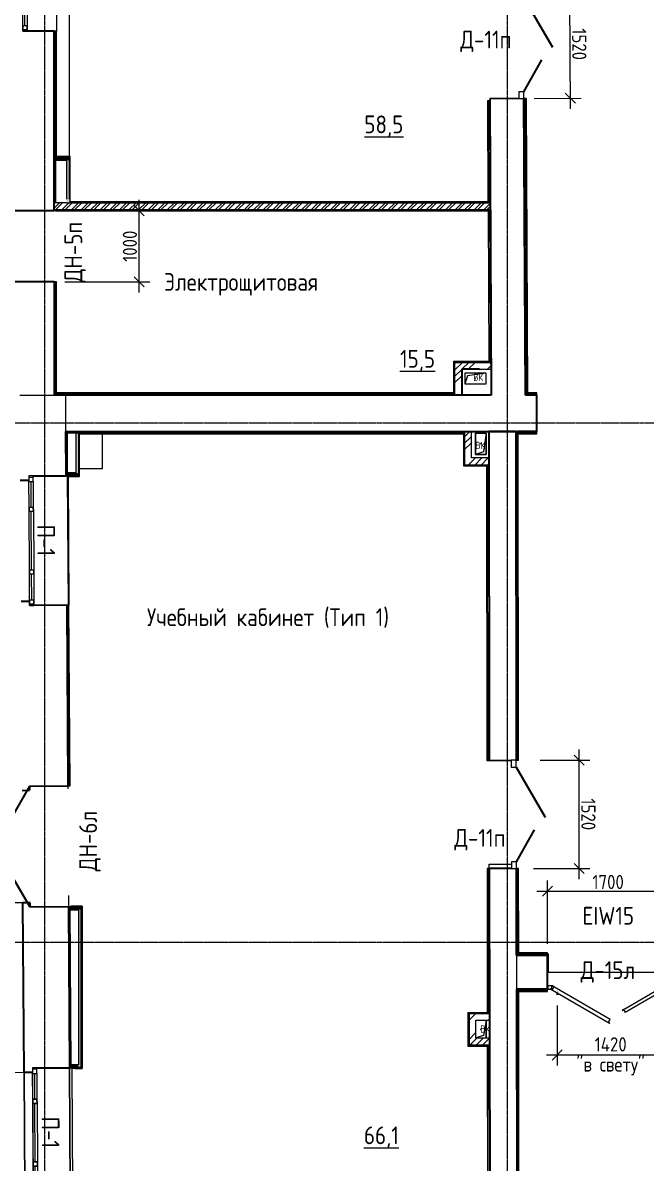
# Model space of a CAD drawing. Header units: millimetres. Extents: x -11345 to 411485, y -9810 to 73012.
# Drawn here: x 25246 to 34003, y 9841 to 25864 of the extents above; entities that cross this region are included whole.
import ezdxf

# ---------------------------------------------------------------- set-up
doc = ezdxf.new("R2010")
doc.units = ezdxf.units.MM
doc.linetypes.add('ADSK_Линия сетки', pattern=[25, 20, -2.5, 0, -2.5])
doc.linetypes.add('ADSK_Штриховая_ш3 п1_5', pattern=[4.5, 3, -1.5])
for name, color, linetype, lineweight in [('_ Окна', 7, 'Continuous', 9), ('Аннотация', 7, 'Continuous', 18), ('Двери', 7, 'Continuous', 9), ('Марки дверей', 7, 'Continuous', 20), ('Марки окон', 7, 'Continuous', 20), ('Марки помещений', 7, 'Continuous', 20), ('Обобщенные модели', 7, 'Continuous', 18), ('Окна', 7, 'Continuous', 9), ('Оси', 253, 'Continuous', 9), ('Перекрытие', 7, 'Continuous', 9), ('Размеры', 7, 'Continuous', 5), ('Стены внутренние', 7, 'Continuous', 18), ('Стены наружные', 7, 'Continuous', 18), ('Стены несущие', 7, 'Continuous', 30), ('Стены отделка', 7, 'Continuous', 30), ('Стены штриховка', 7, 'Continuous', 9)]:
    doc.layers.add(name, color=color, linetype=linetype, lineweight=lineweight)
doc.layers.add('Линии', color=7, linetype='Continuous', lineweight=9, true_color=0x00a600)
doc.styles.add('GOST Common_2', font='GOST_Common.ttf', dxfattribs={"width": 0.9, "height": 250})
doc.styles.add('GOST Common_5', font='GOST_Common.ttf', dxfattribs={"width": 0.9, "height": 100})
doc.styles.add('GOST Common_7', font='GOST_Common.ttf', dxfattribs={"width": 0.9, "height": 200})
doc.dimstyles.new('ADSK_Основной_2_мм', dxfattribs={"dimscale": 304.8, "dimtxt": 201.142999, "dimasz": 0.463911, "dimexe": 0.492126, "dimexo": 0.492126, "dimgap": 0.098425, "dimtad": 1, "dimrnd": 0.01, "dimdsep": 46, "dimtxsty": 'GOST Common_7', "dimblk1": 'OBLIQUE', "dimblk2": 'OBLIQUE', "dimsah": 1, "dimcen": 0.09, "dimdle": 0.492126, "dimazin": 2, "dimtfac": 1, "dimtdec": 4, "dimtix": 1, "dimtmove": 0, "dimatfit": 3, "dimfxl": 1, "dimtvp": 1, "dimtolj": 1, "dimtzin": 0, "dimlwd": 20, "dimlwe": 20, "dimarcsym": 2})

# ---------------------------------------------------------------- blocks, each defined once
blk = doc.blocks.new('Дверь-Alumark_двупольная с глухим окном_S70 - 1520х2200 _алюм_ост_ Д11п-6529393-План 1-го этажа')
at = {"layer": 'Двери', "lineweight": 30}
for p, q in [((-540, 240), (166, 647)), ((790, 240), (344, 497))]:
    blk.add_line(p, q, dxfattribs=at)
at = {"layer": 'Двери'}
for p, q in [((-635, 240), (-635, 170)), ((-540, 240), (-635, 240)), ((-635, 170), (-540, 170)), ((-540, 170), (-540, 240)), ((790, 240), (790, 170)), ((885, 240), (790, 240)), ((790, 170), (885, 170)), ((885, 170), (885, 240))]:
    blk.add_line(p, q, dxfattribs=at)
blk = doc.blocks.new('Дверь-Alumark_двупольная с глухим окном_S70 - 1520х2200 _алюм_ост_ Д11п-6529395-План 1-го этажа')
at = {"layer": 'Двери', "lineweight": 30}
for p, q in [((-540, 190), (166, 597)), ((790, 190), (344, 447))]:
    blk.add_line(p, q, dxfattribs=at)
at = {"layer": 'Двери'}
for p, q in [((-635, 190), (-635, 120)), ((-540, 190), (-635, 190)), ((-540, 120), (-540, 190)), ((790, 190), (790, 120)), ((885, 190), (790, 190)), ((885, 120), (885, 190)), ((-635, 120), (-540, 120)), ((790, 120), (885, 120))]:
    blk.add_line(p, q, dxfattribs=at)
blk = doc.blocks.new('GM_Отверстие прямоугольное _в плите_ - Отверстие-1433026-План 1-го этажа')
at = {"layer": 'Обобщенные модели'}
for p, q in [((-75, -150), (-75, 150)), ((-75, 150), (75, 150)), ((75, 150), (-75, 150)), ((-75, 150), (-75, -150)), ((-75, -150), (-37.5, 112.5)), ((-37.5, 112.5), (75, 150)), ((75, 150), (75, -150)), ((75, -150), (75, 150)), ((75, -150), (-75, -150)), ((-75, -150), (75, -150))]:
    blk.add_line(p, q, dxfattribs=at)
for start, end in [(360, 180), (180, 360), (60, 165), (300, 360), (195, 270)]:
    blk.add_arc((0, 0), 2.5, start, end, dxfattribs=at)
blk = doc.blocks.new('dver-dpo-230 _1_ - 1700х2200Н алюм ост EIW15 Д15л-3687089-План 1-го этажа')
at = {"layer": 'Двери'}
for p, q in [((-6, 703), (-29, 664)), ((-29, 664), (762, 207)), ((-21, 717), (-24, 713)), ((-24, 713), (-6, 703)), ((804, 240), (-21, 717)), ((-804, 240), (-241, 565)), ((-234, 512), (-762, 207)), ((-241, 565), (-239, 561)), ((-219, 526), (-239, 561)), ((-234, 512), (-199, 532)), ((-202, 536), (-219, 526)), ((-199, 532), (-202, 536)), ((-850, 190), (-850, 240)), ((-850, 240), (-814, 240)), ((-840, 240), (-850, 240)), ((-850, 240), (-850, 190)), ((-774, 190), (-850, 190)), ((-850, 190), (-840, 190)), ((-840, 190), (-840, 240)), ((-814, 240), (-814, 235)), ((-811, 232), (-790, 232)), ((-802, 236), (-804, 240)), ((-784, 246), (-802, 236)), ((-790, 232), (-790, 197)), ((-787, 194), (-774, 194)), ((-762, 207), (-784, 246)), ((-774, 194), (-774, 190)), ((762, 207), (784, 246)), ((774, 194), (774, 190)), ((787, 194), (774, 194)), ((774, 190), (850, 190)), ((784, 246), (802, 236)), ((790, 232), (790, 197)), ((811, 232), (790, 232)), ((802, 236), (804, 240)), ((814, 240), (814, 235)), ((850, 240), (814, 240)), ((850, 240), (840, 240)), ((840, 240), (840, 190)), ((840, 190), (850, 190)), ((850, 190), (850, 240)), ((850, 190), (850, 240))]:
    blk.add_line(p, q, dxfattribs=at)
for centre, radius, start, end in [((-811, 235), 2.52, 180, 270), ((-787, 197), 2.5, 180, 270), ((787, 197), 2.5, 270, 0), ((811, 235), 2.52, 270, 0)]:
    blk.add_arc(centre, radius, start, end, dxfattribs=at)
blk = doc.blocks.new('окно трехпол с фрамугой - 1700-2320_h_ _нов_-2116624-План 1-го этажа')
at = {"layer": '_ Окна', "lineweight": 18}
for p, q in [((-870, 100), (-870, 160)), ((-870, 160), (-790, 160)), ((-790, 100), (-870, 100)), ((-790, 160), (-790, 100)), ((-430, 100), (-430, 160)), ((-430, 160), (-370, 160)), ((-370, 100), (-430, 100)), ((-370, 160), (-370, 100)), ((370, 100), (370, 160)), ((370, 160), (430, 160)), ((430, 100), (370, 100)), ((430, 160), (430, 100)), ((790, 160), (790, 100)), ((870, 160), (790, 160)), ((790, 100), (870, 100)), ((870, 100), (870, 160))]:
    blk.add_line(p, q, dxfattribs=at)
at = {"layer": '_ Окна'}
for p, q in [((-850, 100), (-850, 160)), ((-790, 130), (-430, 130)), ((-370, 130), (370, 130)), ((430, 130), (790, 130)), ((850, 100), (850, 160))]:
    blk.add_line(p, q, dxfattribs=at)
at = {"layer": 'Окна'}
for p, q in [((-870, 160), (-870, 100)), ((-790, 160), (-870, 160)), ((-870, 100), (-790, 100)), ((-790, 160), (-430, 160)), ((-430, 100), (-790, 100)), ((-370, 160), (-430, 160)), ((-430, 100), (-370, 100)), ((-370, 160), (370, 160)), ((370, 100), (-370, 100)), ((430, 160), (370, 160)), ((370, 100), (430, 100)), ((430, 160), (790, 160)), ((790, 100), (430, 100)), ((870, 160), (790, 160)), ((790, 100), (870, 100)), ((870, 100), (870, 160))]:
    blk.add_line(p, q, dxfattribs=at)
blk = doc.blocks.new('окно трехпол с фрамугой - 1800 и 1820х2300_h___нов_ ок15-2116915-План 1-го этажа')
at = {"layer": '_ Окна', "lineweight": 18}
for p, q in [((-910, 140), (-910, 200)), ((-910, 200), (-830, 200)), ((-830, 200), (-830, 140)), ((-470, 140), (-470, 200)), ((-470, 200), (-410, 200)), ((-410, 200), (-410, 140)), ((410, 140), (410, 200)), ((410, 200), (470, 200)), ((470, 200), (470, 140)), ((830, 200), (830, 140)), ((910, 200), (830, 200)), ((910, 140), (910, 200)), ((-830, 140), (-910, 140)), ((-410, 140), (-470, 140)), ((470, 140), (410, 140)), ((830, 140), (910, 140))]:
    blk.add_line(p, q, dxfattribs=at)
at = {"layer": '_ Окна'}
for p, q in [((-890, 140), (-890, 200)), ((-830, 170), (-470, 170)), ((-410, 170), (410, 170)), ((470, 170), (830, 170)), ((890, 140), (890, 200))]:
    blk.add_line(p, q, dxfattribs=at)
at = {"layer": 'Окна'}
for p, q in [((-910, 200), (-910, 140)), ((-830, 200), (-910, 200)), ((-830, 200), (-470, 200)), ((-410, 200), (-470, 200)), ((-410, 200), (410, 200)), ((470, 200), (410, 200)), ((470, 200), (830, 200)), ((910, 200), (830, 200)), ((910, 140), (910, 200)), ((-910, 140), (-830, 140)), ((-470, 140), (-830, 140)), ((-470, 140), (-410, 140)), ((410, 140), (-410, 140)), ((410, 140), (470, 140)), ((830, 140), (470, 140)), ((830, 140), (910, 140))]:
    blk.add_line(p, q, dxfattribs=at)
blk = doc.blocks.new('AC_Дверь_Двупольная_Стальная - 1700х2100h В_ДН-6л-2587719-План 1-го этажа')
at = {"layer": 'Двери', "lineweight": 30}
for p, q in [((850, 220), (-59, 745)), ((-850, 220), (-287, 545))]:
    blk.add_line(p, q, dxfattribs=at)
blk = doc.blocks.new('GM_Отверстие прямоугольное _в плите_ - Отверстие-V78-План 1-го этажа')
at = {"layer": 'Обобщенные модели'}
for p, q in [((-75, -125), (-75, 125)), ((-75, 125), (-75, -125)), ((-75, -125), (-38, 88)), ((-38, 88), (67, 122))]:
    blk.add_line(p, q, dxfattribs=at)
for start, end in [(360, 180), (180, 360), (60, 165), (300, 360), (195, 270)]:
    blk.add_arc((0, 0), 2.5, start, end, dxfattribs=at)
blk = doc.blocks.new('GM_Отверстие прямоугольное _в плите_ - Отверстие-6229375-План 1-го этажа')
at = {"layer": 'Обобщенные модели'}
for p, q in [((75, 150), (-75, 150)), ((-75, 150), (-75, -150)), ((-75, 150), (-37.5, -112.5)), ((75, 150), (-75, 150)), ((-75, 150), (-75, -150)), ((75, -150), (75, 150)), ((75, -150), (75, 150)), ((-75, -150), (75, -150)), ((-75, -150), (75, -150)), ((-37.5, -112.5), (75, -150))]:
    blk.add_line(p, q, dxfattribs=at)
for start, end in [(0, 180), (180, 360), (240, 0), (0, 105), (195, 210)]:
    blk.add_arc((0, 0), 2.5, start, end, dxfattribs=at)
blk = doc.blocks.new('окно трехпол с фрамугой - 1800 и 1820х2300_h___нов_ ок15-V48-План 1-го этажа')
at = {"layer": 'Линии', "color": 7}
for p, q in [((-910, 140), (-910, 200)), ((-910, 200), (-830, 200)), ((-910, 200), (-910, 140)), ((-830, 200), (-910, 200)), ((-910, 200), (-910, -320)), ((910, 200), (-910, 200)), ((-890, 140), (-890, 200)), ((-855, 320), (850, 320)), ((850, 320), (-855, 320)), ((850, 200), (-855, 200)), ((-830, 200), (-830, 140)), ((-830, 140), (-830, 200)), ((-830, 140), (-830, 200)), ((-830, 200), (-470, 200)), ((-830, 170), (-470, 170)), ((-470, 140), (-470, 200)), ((-470, 200), (-410, 200)), ((-410, 200), (-470, 200)), ((-470, 200), (-470, 140)), ((-470, 200), (-470, 140)), ((-410, 200), (-410, 140)), ((-410, 140), (-410, 200)), ((-410, 140), (-410, 200)), ((-410, 200), (410, 200)), ((-410, 170), (410, 170)), ((410, 140), (410, 200)), ((410, 200), (470, 200)), ((470, 200), (410, 200)), ((410, 200), (410, 140)), ((410, 200), (410, 140)), ((470, 200), (470, 140)), ((470, 140), (470, 200)), ((470, 140), (470, 200)), ((470, 200), (830, 200)), ((470, 170), (830, 170)), ((830, 200), (830, 140)), ((910, 200), (830, 200)), ((910, 200), (830, 200)), ((830, 200), (830, 140)), ((830, 200), (830, 140)), ((890, 140), (890, 200)), ((910, 140), (910, 200)), ((910, 140), (910, 200)), ((910, 200), (910, -320)), ((-830, 140), (-910, 140)), ((-910, 140), (-830, 140)), ((-470, 140), (-830, 140)), ((-410, 140), (-470, 140)), ((-470, 140), (-410, 140)), ((410, 140), (-410, 140)), ((470, 140), (410, 140)), ((410, 140), (470, 140)), ((830, 140), (470, 140)), ((830, 140), (910, 140)), ((830, 140), (910, 140)), ((-910, -320), (910, -320)), ((910, -320), (-910, -320))]:
    blk.add_line(p, q, dxfattribs=at)
blk = doc.blocks.new('_Oblique')
at = {"color": 0, "linetype": 'ByBlock', "lineweight": -2}
blk.add_line((-0.5, -0.5), (0.5, 0.5), dxfattribs=at)
blk = doc.blocks.new('DIMBLOCK71-План 1-го этажа')
at = {"layer": 'Defpoints', "color": 0, "transparency": 16777216}
for p in [(34318, 13662), (32618, 12774), (34318, 12774)]:
    blk.add_point(p, dxfattribs=at)
at = {"layer": 'Размеры', "color": 0, "transparency": 16777216}
for p, q in [((32618, 12924), (32618, 13812)), ((34318, 12924), (34318, 13812)), ((32468, 13662), (34468, 13662))]:
    blk.add_line(p, q, dxfattribs=at)
at = {"layer": 'Размеры', "color": 0, "transparency": 16777216, "xscale": 141.4, "yscale": 141.4, "zscale": 141.4, "rotation": 180}
blk.add_blockref('_Oblique', (32618, 13662), dxfattribs=at)
at = {"layer": 'Размеры', "color": 0, "transparency": 16777216, "xscale": 141.4, "yscale": 141.4, "zscale": 141.4}
blk.add_blockref('_Oblique', (34318, 13662), dxfattribs=at)
at = {"layer": 'Размеры', "color": 0, "lineweight": 20, "transparency": 16777216, "insert": (33468, 13792), "char_height": 200, "width": 560.47, "attachment_point": 5, "style": 'GOST Common_7'}
blk.add_mtext('\\A1;1700', dxfattribs=at)
blk = doc.blocks.new('DIMBLOCK75-План 1-го этажа')
at = {"layer": 'Defpoints', "color": 0, "transparency": 16777216}
for p in [(32362, 15502), (33060, 15502), (32271, 13981)]:
    blk.add_point(p, dxfattribs=at)
at = {"layer": 'Размеры', "color": 0, "transparency": 16777216}
for p, q in [((33062, 13832), (33059, 15652)), ((32512, 15502), (33210, 15503)), ((32421, 13982), (33211, 13983))]:
    blk.add_line(p, q, dxfattribs=at)
at = {"layer": 'Размеры', "color": 0, "transparency": 16777216, "xscale": 141.4, "yscale": 141.4, "zscale": 141.4}
for p, rotation in [((33060, 15502), 90.06549565642815), ((33061, 13982), 270.0654956564282)]:
    blk.add_blockref('_Oblique', p, dxfattribs=dict(at, rotation=rotation))
at = {"layer": 'Размеры', "color": 0, "lineweight": 20, "transparency": 16777216, "insert": (33191, 14743), "char_height": 200, "width": 560.47, "attachment_point": 5, "rotation": 270.0655, "style": 'GOST Common_7'}
blk.add_mtext('\\A1;1520', dxfattribs=at)
blk = doc.blocks.new('DIMBLOCK76-План 1-го этажа')
at = {"layer": 'Defpoints', "color": 0, "transparency": 16777216}
for p in [(25686, 23225), (26880, 23225), (25686, 22225)]:
    blk.add_point(p, dxfattribs=at)
at = {"layer": 'Размеры', "color": 0, "transparency": 16777216}
for p, q in [((26880, 22075), (26880, 23375)), ((25836, 23225), (27030, 23225)), ((25836, 22225), (27030, 22225))]:
    blk.add_line(p, q, dxfattribs=at)
at = {"layer": 'Размеры', "color": 0, "transparency": 16777216, "xscale": 141.4, "yscale": 141.4, "zscale": 141.4}
for p, rotation in [((26880, 23225), 90), ((26880, 22225), 270)]:
    blk.add_blockref('_Oblique', p, dxfattribs=dict(at, rotation=rotation))
at = {"layer": 'Размеры', "color": 0, "lineweight": 20, "transparency": 16777216, "insert": (26750, 22725), "char_height": 200, "width": 560.47, "attachment_point": 5, "rotation": 90, "style": 'GOST Common_7'}
blk.add_mtext('\\A1;1000', dxfattribs=at)
blk = doc.blocks.new('DIMBLOCK77-План 1-го этажа')
at = {"layer": 'Defpoints', "color": 0, "transparency": 16777216}
for p in [(32303, 26321), (32929, 26324), (32277, 24800)]:
    blk.add_point(p, dxfattribs=at)
at = {"layer": 'Размеры', "color": 0, "transparency": 16777216}
for p, q in [((32938, 24654), (32929, 26474)), ((32453, 26321), (33079, 26324)), ((32427, 24801), (33087, 24805))]:
    blk.add_line(p, q, dxfattribs=at)
at = {"layer": 'Размеры', "color": 0, "transparency": 16777216, "xscale": 141.4, "yscale": 141.4, "zscale": 141.4}
for p, rotation in [((32929, 26324), 90.29450663479048), ((32937, 24804), 270.2945066347904)]:
    blk.add_blockref('_Oblique', p, dxfattribs=dict(at, rotation=rotation))
at = {"layer": 'Размеры', "color": 0, "lineweight": 20, "transparency": 16777216, "insert": (33063, 25564), "char_height": 200, "width": 560.47, "attachment_point": 5, "rotation": 270.2945, "style": 'GOST Common_7'}
blk.add_mtext('\\A1;1520', dxfattribs=at)
blk = doc.blocks.new('DIMBLOCK103-План 1-го этажа')
at = {"layer": 'Defpoints', "color": 0, "transparency": 16777216}
for p in [(32754, 12208), (34254, 12198), (34254, 11361)]:
    blk.add_point(p, dxfattribs=at)
at = {"layer": 'Размеры', "color": 0, "transparency": 16777216}
for p, q in [((32754, 12058), (32754, 11211)), ((34254, 12048), (34254, 11211)), ((32604, 11361), (34404, 11361))]:
    blk.add_line(p, q, dxfattribs=at)
at = {"layer": 'Размеры', "color": 0, "transparency": 16777216, "xscale": 141.4, "yscale": 141.4, "zscale": 141.4, "rotation": 180}
blk.add_blockref('_Oblique', (32754, 11361), dxfattribs=at)
at = {"layer": 'Размеры', "color": 0, "transparency": 16777216, "xscale": 141.4, "yscale": 141.4, "zscale": 141.4}
blk.add_blockref('_Oblique', (34254, 11361), dxfattribs=at)
at = {"layer": 'Размеры', "color": 0, "lineweight": 20, "transparency": 16777216, "char_height": 200, "width": 1251.86, "attachment_point": 5, "style": 'GOST Common_7'}
for s, insert in [('\\A1;1420\u200e', (33504, 11510)), ('\\A1;"в свету"', (33504, 11201))]:
    blk.add_mtext(s, dxfattribs=dict(at, insert=insert))
blk = doc.blocks.new('оси')
at = {"layer": 'Оси', "linetype": 'ADSK_Линия сетки'}
for p, q in [((6500, -6855.047), (6500, 46377.998)), ((0, -6855.047), (0, 46265.064)), ((-5146.135, 22400), (62505.288, 22400)), ((-5146.135, 15100), (62505.288, 15100))]:
    blk.add_line(p, q, dxfattribs=at)

msp = doc.modelspace()

# ---------------------------------------------------------------- hatches: boundary and pattern name
at = {"layer": 'Стены внутренние'}
for points in [[(25706.07625, 23932.0559), (25901.07625, 23932.0559), (25901.07625, 23972.0559), (25706.07625, 23972.0559)], [(25901.07625, 23335), (25901.07625, 23932.0559), (25861.07625, 23932.0559), (25861.07625, 23335)], [(26029.65471, 19540.5043), (26029.65471, 20101.3417), (25989.65471, 20101.3417), (25989.65471, 19540.5043)], [(25870.83667, 19500.5043), (26029.65471, 19500.5043), (26029.65471, 19540.5043), (25870.59265, 19540.5043), (25870.83667, 19501.26294), (25869.65471, 19500.5043)], [(26027.53402, 13402.25721), (26067.53402, 13402.25721), (26067.53402, 13442.25721), (25914.25733, 13442.25721), (25914.25733, 13402.25721), (25922.55132, 13402.25721)], [(26067.53402, 11183.91622), (26067.53402, 13402.25721), (26027.53402, 13402.25721), (26027.53402, 11183.91622)], [(26027.53402, 11183.91622), (26027.53402, 11223.91622), (25922.30739, 11223.91622), (25922.55132, 11184.68799), (25949.67974, 11183.91622)]]:
    msp.add_hatch(color=256, dxfattribs=at).paths.add_polyline_path(points)
h = msp.add_hatch(dxfattribs=at)
h.set_pattern_fill('ANSI32', color=256, scale=10, style=0)
h.paths.add_polyline_path([(31812.08712, 23335), (25901.07625, 23335), (25686.07625, 23335), (25686.07625, 23235), (31812.85814, 23235)])
at = {"layer": 'Стены внутренние', "lineweight": 9}
h = msp.add_hatch(dxfattribs=at)
h.set_pattern_fill('ANSI34', color=256, scale=20, style=0)
h.paths.add_polyline_path([(31311.37492, 20631.3417), (31411.37492, 20631.3417), (31411.37492, 21097.3417), (31311.37492, 21097.3417)])
h = msp.add_hatch(dxfattribs=at)
h.set_pattern_fill('ANSI34', color=256, scale=20, style=0)
h.paths.add_polyline_path([(31824.36005, 20997.3417), (31823.84604, 21097.3417), (31411.37492, 21097.3417), (31411.37492, 20997.3417)])
h = msp.add_hatch(dxfattribs=at)
h.set_pattern_fill('ANSI34', color=256, scale=20, style=0)
h.paths.add_polyline_path([(31447.23387, 20115.76182), (31547.23387, 20115.76182), (31547.23387, 19649.76182), (31447.23387, 19649.76182)])
h = msp.add_hatch(dxfattribs=at)
h.set_pattern_fill('ANSI34', color=256, scale=20, style=0)
h.paths.add_polyline_path([(31792.43088, 19649.76182), (31792.31657, 19749.76182), (31547.23387, 19749.76182), (31547.23387, 19649.76182)])
h = msp.add_hatch(dxfattribs=at)
h.set_pattern_fill('ANSI34', color=256, scale=20, style=0)
h.paths.add_polyline_path([(31511.02782, 11948.08087), (31801.23479, 11948.08087), (31801.3491, 11848.08087), (31611.02782, 11848.08087), (31611.02782, 11498.08087), (31511.02782, 11498.08087)])
h = msp.add_hatch(dxfattribs=at)
h.set_pattern_fill('ANSI34', color=256, scale=20, style=0)
h.paths.add_polyline_path([(31801.74919, 11498.08087), (31801.63488, 11598.08087), (31611.02782, 11598.08087), (31611.02782, 11498.08087)])

# ---------------------------------------------------------------- linework, layer by layer
at = {"layer": 'Линии', "color": 7, "linetype": 'ADSK_Штриховая_ш3 п1_5', "lineweight": 30}
msp.add_line((32753.66451, 12263.78281), (32753.66451, 12208.26782), dxfattribs=at)
at = {"layer": 'Перекрытие'}
for p, q in [((25901.07625, 23984.0559), (25901.07625, 32805.5)), ((26367.10522, 19601.3417), (26367.10522, 20089.46207)), ((26041.65471, 19601.3417), (26367.10522, 19601.3417)), ((25877.93678, 15143.05306), (25878.19615, 15101.3417)), ((31798.84242, 14040.93452), (32108.84221, 14041.28889)), ((31798.911, 13980.93456), (31798.84242, 14040.93452)), ((25887.52354, 13601.3417), (25888.50762, 13443.08593)), ((32617.91286, 12783.78281), (32627.91286, 12783.78281)), ((32627.91286, 12783.78281), (32627.91286, 12523.78281)), ((32617.91286, 12523.78281), (34327.91286, 12523.78281))]:
    msp.add_line(p, q, dxfattribs=at)
at = {"layer": 'Стены внутренние'}
for p, q in [((25870.84288, 19500.26296), (25882.1599, 17680.29814)), ((25922.56375, 11182.68803), (25922.63074, 11171.91622))]:
    msp.add_line(p, q, dxfattribs=at)
at = {"layer": 'Стены наружные'}
for p, q in [((25718.07625, 27486.7089), (25718.07625, 25746.7089)), ((25882.84265, 19500.33757), (25870.84288, 19500.26296)), ((25882.91623, 19488.5043), (25894.15967, 17680.37276)), ((25982.6319, 11171.91622), (25934.63097, 11171.91622)), ((25934.63097, 11171.91622), (25945.88054, 9362.79783))]:
    msp.add_line(p, q, dxfattribs=at)
at = {"layer": 'Стены несущие'}
for p, q in [((25686.07625, 25746.7089), (25306.07625, 25746.7089)), ((25686.07625, 23225.23672), (25686.07625, 25746.7089)), ((32214.81906, 24800.03029), (31804.82447, 24797.92286)), ((31804.82447, 24797.92286), (31826.24135, 20631.3417)), ((32306.24769, 20631.3417), (32284.81813, 24800.3901)), ((32284.894, 24800.39049), (32293.00097, 23225.19681)), ((25126.07625, 23225.23672), (25686.07625, 23225.23672)), ((25686.07625, 22225.23672), (25126.07625, 22225.23672)), ((25686.07625, 22225.23672), (25686.07625, 20630.48754)), ((32299.69152, 21925.21403), (32306.24769, 20651.3417)), ((31311.37492, 21097.3417), (31823.84604, 21097.3417)), ((31311.37492, 20631.3417), (31311.37492, 21097.3417)), ((31660.55659, 20997.3417), (31411.37492, 20997.3417)), ((31411.37492, 20997.3417), (31411.37492, 20631.3417)), ((25843.78388, 20635.40599), (25686.07625, 20634.42532)), ((25843.80915, 20631.3417), (25843.78388, 20635.40599)), ((31826.24135, 20631.3417), (25843.80915, 20631.3417)), ((32465.7862, 20631.3417), (32306.24769, 20631.3417)), ((32465.7862, 20121.3417), (32465.7862, 20631.3417)), ((25846.98047, 20121.3417), (32465.7862, 20121.3417)), ((25846.98047, 20121.3417), (25850.84327, 19500.13859)), ((31447.23387, 20121.3417), (31447.23387, 19649.76182)), ((32171.89203, 20121.36493), (31791.89228, 20120.93055)), ((31791.89228, 20120.93055), (31797.17347, 15500.93357)), ((32171.89203, 20121.36493), (32177.17322, 15501.36795)), ((32465.7862, 20121.3417), (32193.86393, 20121.3417)), ((31447.23387, 19649.76182), (31792.43088, 19649.76182)), ((25211.22873, 19436.16014), (25331.22641, 19436.90632)), ((25330.84711, 19497.90514), (25330.85332, 19496.90516)), ((25390.85216, 19497.27825), (25850.84327, 19500.13859)), ((25341.82835, 17731.93928), (25221.83067, 17731.1931)), ((25862.16029, 17680.17378), (25402.16918, 17677.31343)), ((25862.16029, 17680.17378), (25877.93678, 15143.05306)), ((31797.17347, 15500.93357), (32107.17327, 15501.28793)), ((25238.32224, 15079.07461), (25338.3203, 15079.69643)), ((25337.92234, 15143.69519), (25338.29543, 15083.69635)), ((25337.94721, 15139.69527), (25877.93678, 15143.05306)), ((25338.3203, 15079.69643), (25338.29543, 15083.69635)), ((32108.9108, 13981.28892), (31798.911, 13980.93456)), ((31798.911, 13980.93456), (31804.83264, 8800.67545)), ((32180.3026, 12763.78281), (32178.91076, 13981.36894)), ((25348.14497, 13499.72697), (25248.1469, 13499.10516)), ((25262.9496, 11118.58522), (25248.1469, 13499.10516)), ((25348.51806, 13439.72813), (25348.14497, 13499.72697)), ((25888.50762, 13443.08593), (25348.51806, 13439.72813)), ((25888.50762, 13443.08593), (25902.56414, 11182.56367)), ((32180.3026, 12763.78281), (32617.91286, 12763.78281)), ((32617.91286, 12283.78281), (32617.91286, 12763.78281)), ((32617.91286, 12283.78281), (32180.85129, 12283.78281)), ((32180.85129, 12283.78281), (32185.12153, 8548.1705)), ((31511.02782, 11948.08087), (31511.02782, 11498.08087)), ((31511.02782, 11948.08087), (31801.23479, 11948.08087)), ((31511.02782, 11498.08087), (31801.74919, 11498.08087)), ((25262.93717, 11120.58518), (25382.93485, 11121.33135)), ((25262.9496, 11118.58522), (25382.94728, 11119.33139)), ((25382.56176, 11181.33019), (25902.5517, 11184.56363)), ((25382.57419, 11179.33023), (25382.56176, 11181.33019)), ((25442.57303, 11179.70332), (25902.56414, 11182.56367))]:
    msp.add_line(p, q, dxfattribs=at)
at = {"layer": 'Стены отделка', "lineweight": 9}
for p, q in [((25718.07625, 25746.7089), (25686.07625, 25746.7089)), ((25718.07625, 23984.0559), (25718.07625, 25746.7089)), ((31804.96881, 24769.84247), (31772.96923, 24769.67799)), ((31772.96923, 24769.67799), (31780.28202, 23347)), ((31812.08717, 23384.99018), (31804.96881, 24769.84247)), ((32316.89358, 24800.55497), (32284.894, 24800.39049)), ((32304.89374, 24800.49329), (32326.24796, 20651.3417)), ((32338.18635, 20663.3417), (32316.89358, 24800.55497)), ((25686.07625, 24582.241), (25706.07625, 24582.241)), ((25706.07625, 24582.0559), (25686.07625, 24582.0559)), ((25706.07625, 24582.241), (25706.07625, 23335)), ((25901.07625, 23972.0559), (25706.07625, 23972.0559)), ((25706.07625, 23932.0559), (25861.07625, 23932.0559)), ((25911.07625, 23984.0559), (25718.07625, 23984.0559)), ((25861.07625, 23932.0559), (25861.07625, 23385)), ((25901.07625, 23385), (25901.07625, 23972.0559)), ((25913.07625, 23347), (25913.07625, 23982.0559)), ((25861.07625, 23335), (25686.07625, 23335)), ((31812.85814, 23235), (25686.07625, 23235)), ((25901.07625, 23335), (31812.34413, 23335)), ((31780.28202, 23347), (25913.07625, 23347)), ((31803.84577, 21097.3417), (31792.85788, 23235)), ((25686.07625, 23225.23672), (25706.07625, 23225.23672)), ((25706.07625, 23223), (31780.9194, 23223)), ((31780.9194, 23223), (31791.78519, 21109.09748)), ((31826.24143, 20631.32704), (31812.92121, 23222.72912)), ((32293.00097, 23225.19681), (32299.69152, 21925.21403)), ((25718.07625, 22225.23672), (25686.07625, 22225.23672)), ((25718.07625, 20663.3417), (25718.07625, 22225.23672)), ((31299.37492, 20663.3417), (31299.37492, 21107.3417)), ((31301.37492, 21109.3417), (31791.78519, 21109.09748)), ((31411.37492, 20997.3417), (31824.36005, 20997.3417)), ((25686.07625, 20630.48754), (25706.07625, 20630.48754)), ((25706.07625, 20661.3417), (25706.07625, 20651.3417)), ((25706.07625, 20651.3417), (31311.37492, 20651.3417)), ((25706.07625, 20631.3417), (25843.80915, 20631.3417)), ((25706.07625, 20630.48754), (25706.07625, 20631.3417)), ((31299.37492, 20663.3417), (25718.07625, 20663.3417)), ((28191.20168, 20631.3417), (28191.20168, 20651.3417)), ((28311.20168, 20651.3417), (28311.20168, 20631.3417)), ((32306.24769, 20651.3417), (32326.24743, 20651.44463)), ((32336.24809, 20651.3417), (32306.24769, 20651.3417)), ((32306.24769, 20651.3417), (32306.24769, 20631.3417)), ((32465.7862, 20663.3417), (32338.18635, 20663.3417)), ((32465.7862, 20631.3417), (32465.7862, 20663.3417)), ((25857.04284, 20101.3417), (25847.10483, 20101.3417)), ((25857.04284, 20121.3417), (25857.04284, 20101.3417)), ((25867.10522, 20101.3417), (31447.23387, 20101.3417)), ((25867.10522, 20101.3417), (25870.84288, 19500.26296)), ((25989.65471, 20121.3417), (25989.65471, 19540.5043)), ((26029.65471, 20121.3417), (26029.65471, 19500.5043)), ((26041.65471, 20089.3417), (31435.23387, 20089.3417)), ((26041.65471, 19490.5043), (26041.65471, 20089.3417)), ((31435.23387, 20089.3417), (31435.23387, 19639.76182)), ((31547.23387, 19749.76182), (31547.23387, 20121.3417)), ((31791.88175, 20101.3417), (31791.88175, 20121.3417)), ((31797.26552, 15500.93367), (31792.07708, 20095.00479)), ((32191.89202, 20121.38779), (32171.89203, 20121.36493)), ((32191.92636, 20091.3417), (32191.89202, 20121.38779)), ((32193.86393, 20101.3417), (32191.91493, 20101.3417)), ((32193.86393, 20121.3417), (32193.86393, 20101.3417)), ((32203.92866, 20089.3417), (32465.7862, 20089.3417)), ((32209.1732, 15501.40453), (32203.92866, 20089.3417)), ((32465.7862, 20089.3417), (32465.7862, 20121.3417)), ((31792.31657, 19749.76182), (31547.23387, 19749.76182)), ((31437.23387, 19637.76182), (31760.59328, 19637.92285)), ((31760.59328, 19637.92285), (31765.26554, 15500.89709)), ((25850.84327, 19500.13859), (25870.84288, 19500.26296)), ((25989.65471, 19540.5043), (25869.65471, 19540.5043)), ((25869.65471, 19540.5043), (25869.65471, 19500.5043)), ((26029.65471, 19500.5043), (25869.65471, 19500.5043)), ((25882.84265, 19500.33757), (25882.91623, 19488.5043)), ((25882.91623, 19488.5043), (26039.65471, 19488.5043)), ((25894.15967, 17680.37276), (25862.16029, 17680.17378)), ((25897.93639, 15143.17743), (25882.1599, 17680.29814)), ((25909.93616, 15143.25204), (25894.15967, 17680.37276)), ((31765.26554, 15500.89709), (31797.17347, 15500.93357)), ((31777.2428, 15521.0397), (31777.26553, 15500.91081)), ((32177.17322, 15501.36795), (32209.1732, 15501.40453)), ((32197.17321, 15501.39081), (32197.1502, 15521.5197)), ((25877.93678, 15143.05306), (25909.93616, 15143.25204)), ((31798.911, 13980.93456), (31766.98219, 13980.89806)), ((31766.98219, 13980.89806), (31769.26461, 11959.94729)), ((31804.83264, 8800.67545), (31798.98217, 13980.93464)), ((32210.91073, 13981.40552), (32178.91076, 13981.36894)), ((32212.26604, 12795.78281), (32210.91073, 13981.40552)), ((25248.1469, 13499.10516), (25028.15116, 13497.73717)), ((25920.507, 13443.28491), (25888.50762, 13443.08593)), ((25908.50723, 13443.21029), (25922.55612, 11183.91622)), ((25908.51316, 13442.25721), (26067.53402, 13442.25721)), ((25914.25733, 13442.25721), (25914.25733, 13402.25721)), ((25914.25733, 13402.25721), (26027.53402, 13402.25721)), ((26079.53402, 13454.25721), (25920.43877, 13454.25721)), ((25920.43877, 13454.25721), (25920.507, 13443.28491)), ((26027.53402, 13402.25721), (26027.53402, 11223.91622)), ((26067.53402, 11183.91622), (26067.53402, 13442.25721)), ((26079.53402, 11173.91622), (26079.53402, 13452.25721)), ((32200.30261, 12763.78281), (32200.27975, 12783.78281)), ((32200.27975, 12783.78281), (32200.27975, 12763.78281)), ((32200.27975, 12783.78281), (32210.27975, 12783.78281)), ((32617.91286, 12795.78281), (32212.26604, 12795.78281)), ((32617.91286, 12763.78281), (32617.91286, 12795.78281)), ((32200.85128, 12283.80567), (32180.85129, 12283.78281)), ((32200.85128, 12283.80567), (32205.07143, 8592.01094)), ((32200.85131, 12283.78281), (32200.85131, 12263.78281)), ((32200.85131, 12263.78281), (32210.87417, 12263.78281)), ((32217.05772, 8604.01094), (32212.88789, 12251.78281)), ((32212.88789, 12251.78281), (32617.91286, 12251.78281)), ((32617.91286, 12251.78281), (32617.91286, 12283.78281)), ((31499.02782, 11960.08186), (31499.02782, 11488.08087)), ((31499.02782, 11960.08186), (31769.26461, 11959.94729)), ((31611.02782, 11598.08087), (31611.02782, 11848.08087)), ((31611.02782, 11848.08087), (31801.3491, 11848.08087)), ((31801.63488, 11598.08087), (31611.02782, 11598.08087)), ((31501.02782, 11486.08087), (31769.79963, 11486.21471)), ((31769.79963, 11486.21471), (31772.82088, 8811.06953)), ((31784.83273, 8800.58034), (31781.78624, 11498.08087)), ((26027.53402, 11223.91622), (25914.25733, 11223.91622)), ((25914.25733, 11223.91622), (25914.25733, 11183.91622)), ((25042.95385, 11117.21722), (25262.9496, 11118.58522)), ((25262.9496, 11118.58522), (25262.9496, 11118.58522)), ((25902.56414, 11182.56367), (25982.56259, 11183.06112)), ((26067.53402, 11183.91622), (25914.25733, 11183.91622)), ((25922.55612, 11183.91622), (25922.56375, 11182.68803)), ((25982.56259, 11183.06112), (25982.6319, 11171.91622)), ((25982.6319, 11171.91622), (26077.53402, 11171.91622))]:
    msp.add_line(p, q, dxfattribs=at)
at = {"layer": 'Стены штриховка'}
for p, q in [((25706.07625, 24582.241), (25706.07625, 25746.7089)), ((25716.07625, 23982.0559), (25716.07625, 25746.7089)), ((31774.96921, 24769.68827), (31782.29233, 23345)), ((31793.63076, 23335.00409), (31786.25596, 24769.74628)), ((32314.89361, 24800.54469), (32336.19662, 20661.3417)), ((25913.07625, 23982.0559), (25716.07625, 23982.0559)), ((25911.07625, 23345), (25911.07625, 23984.0559)), ((25913.07625, 23984.0559), (25911.07625, 23984.0559)), ((25913.07625, 23982.0559), (25913.07625, 23984.0559)), ((25861.07625, 23335), (25901.07625, 23335)), ((31782.29233, 23345), (25911.07625, 23345)), ((25706.07625, 23225), (31782.90915, 23225)), ((31782.90915, 23225), (31793.79424, 21107.3417)), ((25706.07625, 22225.23672), (25706.07625, 20661.3417)), ((25716.07625, 20661.3417), (25716.07625, 22225.23672)), ((31299.37492, 21107.3417), (31299.37492, 21109.3417)), ((31299.37492, 21109.3417), (31301.37492, 21109.3417)), ((31301.37492, 20661.3417), (31301.37492, 21107.3417)), ((31301.37492, 21107.3417), (31793.79424, 21107.3417)), ((31313.37492, 21097.3417), (31311.37492, 21097.3417)), ((31311.37492, 21097.3417), (31311.37492, 21095.3417)), ((25686.07625, 20628.48495), (25203.81454, 20628.48495)), ((25686.07625, 20628.48495), (25686.07625, 20630.48754)), ((31301.37492, 20661.3417), (25716.07625, 20661.3417)), ((25843.80915, 20631.3417), (25846.98047, 20121.3417)), ((32465.7862, 20661.3417), (32336.19662, 20661.3417)), ((32336.24809, 20651.3417), (32465.7862, 20651.3417)), ((26039.65471, 20091.3417), (31437.23387, 20091.3417)), ((26039.65471, 20091.3417), (26039.65471, 19488.5043)), ((31437.23387, 20091.3417), (31437.23387, 19639.76182)), ((32191.92636, 20091.3417), (32197.1502, 15521.5197)), ((32193.86393, 20101.3417), (32465.7862, 20101.3417)), ((32201.92637, 20091.3417), (32465.7862, 20091.3417)), ((32207.1732, 15501.40224), (32201.92637, 20091.3417)), ((31435.23387, 19639.76182), (31435.23387, 19637.76182)), ((31435.23387, 19637.76182), (31437.23387, 19637.76182)), ((31437.23387, 19639.76182), (31762.5912, 19639.76182)), ((31447.23387, 19649.76182), (31447.23387, 19651.76182)), ((31449.23387, 19649.76182), (31447.23387, 19649.76182)), ((31762.5912, 19639.76182), (31767.26554, 15500.89938)), ((31777.2428, 15521.0397), (31772.57992, 19649.76182)), ((26041.65471, 19490.5043), (25882.9038, 19490.5043)), ((26039.65471, 19488.5043), (26041.65471, 19488.5043)), ((26041.65471, 19488.5043), (26041.65471, 19490.5043)), ((25907.9362, 15143.23961), (25892.15971, 17680.36032)), ((31768.98219, 13980.90035), (31771.26672, 11958.08087)), ((31781.27802, 11948.08087), (31778.98218, 13980.91178)), ((32200.27975, 12783.78281), (32198.91074, 13981.39181)), ((32210.26832, 12793.78281), (32208.91074, 13981.40324)), ((26079.53402, 13452.25721), (25920.45121, 13452.25721)), ((26077.53402, 13454.25721), (26077.53402, 11171.91622)), ((26079.53402, 13452.25721), (26079.53402, 13454.25721)), ((32180.3026, 12763.78281), (32180.85129, 12283.78281)), ((32617.91286, 12793.78281), (32210.26832, 12793.78281)), ((32210.27975, 12783.78281), (32617.91286, 12783.78281)), ((32617.91286, 12263.78281), (32210.87417, 12263.78281)), ((32215.06, 8602.01094), (32210.88561, 12253.78281)), ((32210.88561, 12253.78281), (32617.91286, 12253.78281)), ((31501.02782, 11958.08087), (31501.02782, 11488.08087)), ((31501.02782, 11958.08087), (31771.26672, 11958.08087)), ((31499.02782, 11488.08087), (31499.02782, 11486.08087)), ((31499.02782, 11486.08087), (31501.02782, 11486.08087)), ((31501.02782, 11488.08087), (31771.79752, 11488.08087)), ((31511.02782, 11498.08087), (31511.02782, 11500.08087)), ((31513.02782, 11498.08087), (31511.02782, 11498.08087)), ((31771.79752, 11488.08087), (31774.82314, 8809.06469)), ((26079.53402, 11173.91622), (25982.61946, 11173.91622)), ((26077.53402, 11171.91622), (26079.53402, 11171.91622)), ((26079.53402, 11171.91622), (26079.53402, 11173.91622))]:
    msp.add_line(p, q, dxfattribs=at)

# ---------------------------------------------------------------- block references
msp.add_blockref('оси', (25553.42928, -2155))
at = {"layer": 'Двери'}
for name, p, rotation in [('Дверь-Alumark_двупольная с глухим окном_S70 - 1520х2200 _алюм_ост_ Д11п-6529393-План 1-го этажа', (32040.27233, 25684.14479), 270.2945066347904), ('Дверь-Alumark_двупольная с глухим окном_S70 - 1520х2200 _алюм_ост_ Д11п-6529395-План 1-го этажа', (31987.89922, 14866.15117), 270.0654956564283), ('dver-dpo-230 _1_ - 1700х2200Н алюм ост EIW15 Д15л-3687089-План 1-го этажа', (33467.91286, 12523.78281), 180)]:
    msp.add_blockref(name, p, dxfattribs=dict(at, rotation=rotation))
at = {"layer": 'Двери', "color": 8, "true_color": 0x7f7f7f, "rotation": 90.35627563939659}
msp.add_blockref('AC_Дверь_Двупольная_Стальная - 1700х2100h В_ДН-6л-2587719-План 1-го этажа', (25563.22838, 14291.07969), dxfattribs=at)
at = {"layer": 'Линии', "color": 7, "rotation": 90.35627563939659}
msp.add_blockref('окно трехпол с фрамугой - 1800 и 1820х2300_h___нов_ ок15-V48-План 1-го этажа', (25588.22884, 10270.59145), dxfattribs=at)
at = {"layer": 'Обобщенные модели'}
for name, p, rotation in [('GM_Отверстие прямоугольное _в плите_ - Отверстие-6229375-План 1-го этажа', (31603.86393, 20865.13558), 270.0000000000001), ('GM_Отверстие прямоугольное _в плите_ - Отверстие-1433026-План 1-го этажа', (31679.26643, 19949.73173), 180), ('GM_Отверстие прямоугольное _в плите_ - Отверстие-V78-План 1-го этажа', (31677.94263, 11723.08087), 180)]:
    msp.add_blockref(name, p, dxfattribs=dict(at, rotation=rotation))
at = {"layer": 'Окна'}
for name, p, rotation in [('окно трехпол с фрамугой - 1700-2320_h_ _нов_-2116624-План 1-го этажа', (25406.07625, 26616.7089), 90.0000000000001), ('окно трехпол с фрамугой - 1800 и 1820х2300_h___нов_ ок15-2116915-План 1-го этажа', (25536.50797, 18588.16638), 90.35627563939659)]:
    msp.add_blockref(name, p, dxfattribs=dict(at, rotation=rotation))

# ---------------------------------------------------------------- texts
at = {"layer": 'Аннотация', "color": 251, "lineweight": 9, "true_color": 0x4b4b4b, "char_height": 100, "width": 156.348, "attachment_point": 1, "line_spacing_factor": 1.022766, "style": 'GOST Common_5'}
for insert in [(31573.89347, 20932.58006), (31604.80514, 19976.88676), (31671.56653, 11776.0953)]:
    msp.add_mtext('\\pxt3.6,7.2,10.8,14.4,18,21.6,25.2,28.8,32.4,36,39.6,43.2,46.8,50.4,54,57.6,61.2,64.8,68.4,72,75.6,79.2,82.8,86.4,90,93.6,97.2,100.8,104.4,108,111.6,115.2;{ВК}', dxfattribs=dict(at, insert=insert))
at = {"layer": 'Аннотация', "color": 1, "lineweight": 9, "true_color": 0xff0000, "insert": (33106.8419, 13442.24683), "char_height": 250, "width": 763.56, "attachment_point": 1, "line_spacing_factor": 1.022766, "style": 'GOST Common_2'}
msp.add_mtext('\\pxt1.44,2.88,4.32,5.76,7.2,8.64,10.08,11.52,12.96,14.4,15.84,17.28,18.72,20.16,21.6,23.04,24.48,25.92,27.36,28.8,30.24,31.68,33.12,34.56,36,37.44,38.88,40.32,41.76,43.2,44.64,46.08;{EIW15}', dxfattribs=at)
at = {"layer": 'Марки дверей', "lineweight": 9, "char_height": 250, "attachment_point": 5, "line_spacing_factor": 1.022766, "style": 'GOST Common_2'}
for s, insert, width in [('\\pxqc,t1.8,3.6,5.4,7.2,9,10.8,12.6,14.4,16.2,18,19.8,21.6,23.4,25.2,27,28.8,30.6,32.4,34.2,36,37.8,39.6,41.4,43.2,45,46.8,48.6,50.4,52.2,54,55.8,57.6;{Д-11п}', (31750.31318, 25603.26788), 756), ('\\pxqc,t1.8,3.6,5.4,7.2,9,10.8,12.6,14.4,16.2,18,19.8,21.6,23.4,25.2,27,28.8,30.6,32.4,34.2,36,37.8,39.6,41.4,43.2,45,46.8,48.6,50.4,52.2,54,55.8,57.6;{Д-11п}', (31666.14212, 14385.7356), 756), ('\\pxqc,t1.8,3.6,5.4,7.2,9,10.8,12.6,14.4,16.2,18,19.8,21.6,23.4,25.2,27,28.8,30.6,32.4,34.2,36,37.8,39.6,41.4,43.2,45,46.8,48.6,50.4,52.2,54,55.8,57.6;{Д-15л}', (33464.30546, 12527.47395), 803.7)]:
    msp.add_mtext(s, dxfattribs=dict(at, insert=insert, width=width))
at = {"layer": 'Марки дверей', "lineweight": 9, "char_height": 250, "width": 869.4, "attachment_point": 5, "rotation": 90, "line_spacing_factor": 1.022766, "style": 'GOST Common_2'}
for s, insert in [('\\pxqc,t1.8,3.6,5.4,7.2,9,10.8,12.6,14.4,16.2,18,19.8,21.6,23.4,25.2,27,28.8,30.6,32.4,34.2,36,37.8,39.6,41.4,43.2,45,46.8,48.6,50.4,52.2,54,55.8,57.6;{ДН-5п}', (25980.87486, 22642.59848)), ('\\pxqc,t1.8,3.6,5.4,7.2,9,10.8,12.6,14.4,16.2,18,19.8,21.6,23.4,25.2,27,28.8,30.6,32.4,34.2,36,37.8,39.6,41.4,43.2,45,46.8,48.6,50.4,52.2,54,55.8,57.6;{ДН-6л}', (26188.91111, 14366.37218))]:
    msp.add_mtext(s, dxfattribs=dict(at, insert=insert))
at = {"layer": 'Марки окон', "lineweight": 9, "char_height": 250, "width": 458.1, "attachment_point": 5, "rotation": 270.356275639, "line_spacing_factor": 1.022766, "style": 'GOST Common_2'}
for insert in [(25573.38098, 18592.00313), (25635.75013, 10274.49442)]:
    msp.add_mtext('\\pxqc,t1.8,3.6,5.4,7.2,9,10.8,12.6,14.4,16.2,18,19.8,21.6,23.4,25.2,27,28.8,30.6,32.4,34.2,36,37.8,39.6,41.4,43.2,45,46.8,48.6,50.4,52.2,54,55.8,57.6;{П-1}', dxfattribs=dict(at, insert=insert))
at = {"layer": 'Марки помещений', "lineweight": 9, "char_height": 250, "attachment_point": 5, "line_spacing_factor": 1.022766, "style": 'GOST Common_2'}
for s, insert, width in [('\\pxqc,t1.8,3.6,5.4,7.2,9,10.8,12.6,14.4,16.2,18,19.8,21.6,23.4,25.2,27,28.8,30.6,32.4,34.2,36,37.8,39.6,41.4,43.2,45,46.8,48.6,50.4,52.2,54,55.8,57.6;{\\L58,5}', (30317.49539, 24407.8613), 566.1), ('\\pxqc,t1.8,3.6,5.4,7.2,9,10.8,12.6,14.4,16.2,18,19.8,21.6,23.4,25.2,27,28.8,30.6,32.4,34.2,36,37.8,39.6,41.4,43.2,45,46.8,48.6,50.4,52.2,54,55.8,57.6;{Электрощитовая}', (28312.76837, 22189.93136), 2447.1), ('\\pxqc,t1.8,3.6,5.4,7.2,9,10.8,12.6,14.4,16.2,18,19.8,21.6,23.4,25.2,27,28.8,30.6,32.4,34.2,36,37.8,39.6,41.4,43.2,45,46.8,48.6,50.4,52.2,54,55.8,57.6;{\\L15,5}', (30790.6987, 21113.50087), 518.4), ('\\pxqc,t1.8,3.6,5.4,7.2,9,10.8,12.6,14.4,16.2,18,19.8,21.6,23.4,25.2,27,28.8,30.6,32.4,34.2,36,37.8,39.6,41.4,43.2,45,46.8,48.6,50.4,52.2,54,55.8,57.6;{Учебный кабинет (Тип 1)}', (28690.13845, 17500.10439), 3375.9), ('\\pxqc,t1.8,3.6,5.4,7.2,9,10.8,12.6,14.4,16.2,18,19.8,21.6,23.4,25.2,27,28.8,30.6,32.4,34.2,36,37.8,39.6,41.4,43.2,45,46.8,48.6,50.4,52.2,54,55.8,57.6;{\\L66,1}', (30283.57476, 10203.13059), 518.4)]:
    msp.add_mtext(s, dxfattribs=dict(at, insert=insert, width=width))

# ---------------------------------------------------------------- dimensions: what is measured, and where the dimension line sits
at = {"layer": 'Размеры', "lineweight": 20}
for base, p1, p2, angle, override, picture, middle in [((32929.40245, 26323.72344), (32277.396, 24800.35195), (32303.45095, 26320.50595), 270.294506635, {"dimpost": '<>', "dimfxl": 1520.377277, "dimlwd": 65535, "dimlwe": 65535}, 'DIMBLOCK77-План 1-го этажа', (33063.3072, 25564.40169)), ((26879.7899, 23225.23672), (25686.07625, 22225.23672), (25686.07625, 23225.23672), 90, {"dimpost": '<>', "dimfxl": 1000, "dimlwd": 65535, "dimlwe": 65535}, 'DIMBLOCK76-План 1-го этажа', (26749.7899, 22725.23672)), ((33059.66625, 15502.37674), (32270.98131, 13981.47419), (32362.31388, 15501.57959), 270.065495656, {"dimpost": '<>', "dimfxl": 1522.846695, "dimlwd": 65535, "dimlwe": 65535}, 'DIMBLOCK75-План 1-го этажа', (33190.53493, 14742.52584))]:
    dim = msp.add_linear_dim(base=base, p1=p1, p2=p2, angle=angle, dimstyle='ADSK_Основной_2_мм', override=override, dxfattribs=at)
    dim.commit()
    dim.dimension.update_dxf_attribs({"geometry": picture, "text_midpoint": middle})
dim = msp.add_linear_dim(base=(34317.91286, 13661.86139), p1=(32617.91286, 12773.78281), p2=(34317.91286, 12773.78281), dimstyle='ADSK_Основной_2_мм', override={"dimpost": '<>', "dimfxl": 1700, "dimlwd": 65535, "dimlwe": 65535}, dxfattribs=at)
dim.commit()
dim.dimension.update_dxf_attribs({"geometry": 'DIMBLOCK71-План 1-го этажа', "text_midpoint": (33467.91286, 13791.86139)})
dim = msp.add_linear_dim(base=(34253.66451, 11360.78332), p1=(32753.66451, 12208.26782), p2=(34253.66451, 12198.26782), text='1420\u200e\\X"в свету"', dimstyle='ADSK_Основной_2_мм', override={"dimpost": '<>', "dimfxl": 1500.033333, "dimlwd": 65535, "dimlwe": 65535}, dxfattribs=at)
dim.commit()
dim.dimension.update_dxf_attribs({"geometry": 'DIMBLOCK103-План 1-го этажа', "text_midpoint": (33503.66451, 11360.78332)})

doc.saveas('drawing.dxf')
